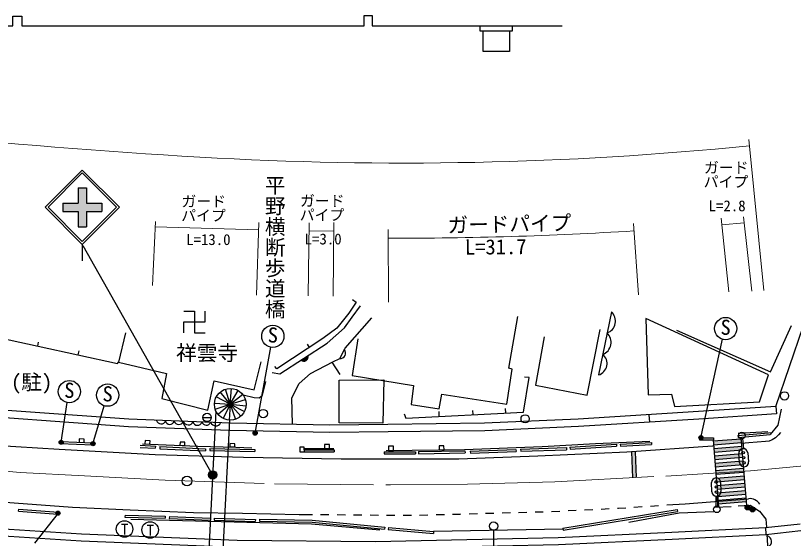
# Model space of a CAD drawing. Units: millimetres at full size, sheet at 1:1000; details may follow other scales. Extents: x 40000 to 680000, y 20000 to 380000.
# Drawn here: x 247625 to 341926, y 253676 to 317028 of the extents above; entities that cross this region are included whole.
import ezdxf
from ezdxf.enums import TextEntityAlignment as Align

# ---------------------------------------------------------------- set-up
doc = ezdxf.new("R2010")
doc.units = ezdxf.units.MM
doc.header["$LTSCALE"] = 1000
doc.linetypes.add('CHAIN', pattern=[18.5, 12, -1.5, 3.5, -1.5])
for name, color, linetype, lineweight in [('M-BGD', 7, 'Continuous', 25), ('M-BGD-EXST', 7, 'Continuous', 25), ('M-BMK', 2, 'CHAIN', 13), ('M-BMK-SRVR', 3, 'Continuous', 25), ('M-STR-HTXT', 7, 'Continuous', 13), ('M-STR-STR3', 7, 'Continuous', 25), ('M-STR-STRC', 7, 'Continuous', 25)]:
    doc.layers.add(name, color=color, linetype=linetype, lineweight=lineweight)
doc.layers.add('M-BMK-HTXT', color=7, linetype='Continuous')
doc.styles.add('@ＭＳ ゴシック', font='')
doc.styles.add('ＭＳ ゴシック', font='')
doc.styles.get('@ＭＳ ゴシック').set_extended_font_data('@MS Gothic')
doc.styles.get('ＭＳ ゴシック').set_extended_font_data('MS Gothic')

msp = doc.modelspace()

# ---------------------------------------------------------------- hatches: boundary and pattern name
at = {"layer": 'M-BGD'}
for points in [[(282225, 275294, 0.82183), (283055, 275834)], [(336665, 257427, 0.41421), (336365, 257727, 0.41421), (336065, 257427, 1)], [(337276, 257196, 0.41421), (336976, 257496, 0.41421), (336676, 257196, 1)]]:
    msp.add_hatch(color=256, dxfattribs=at).paths.add_polyline_path(points)
at = {"layer": 'M-BGD-EXST'}
for points in [[(276916, 266437, 0.41421), (276666, 266687, 0.41421), (276416, 266437, 1)], [(330961, 265882, 0.41421), (330711, 266132, 0.41421), (330461, 265882, 1)], [(253403, 265331, 0.41421), (253153, 265581, 0.41421), (252903, 265331, 1)], [(257262, 265150, 0.41421), (257012, 265400, 0.41421), (256762, 265150, 1)], [(253021, 256741, 0.41421), (252771, 256991, 0.41421), (252521, 256741, 1)]]:
    msp.add_hatch(color=256, dxfattribs=at).paths.add_polyline_path(points)
at = {"layer": 'M-STR-STRC'}
for points in [[(253347, 294308), (255207, 294308), (255208, 296168), (256208, 296168), (256207, 294308), (258067, 294308), (258067, 293308), (256207, 293308), (256206, 291448), (255206, 291448), (255207, 293308), (253347, 293308)], [(335618, 265313), (335581, 265761), (332192, 265482), (332229, 265034)], [(322415, 261030), (322865, 261053), (322749, 264210), (322300, 264178)], [(332266, 264585), (332303, 264137), (335692, 264416), (335655, 264864)], [(335729, 263967), (332340, 263688), (332377, 263240), (335766, 263519)], [(335803, 263071), (332414, 262792), (332451, 262343), (335839, 262622)], [(335876, 262174), (332488, 261895), (332525, 261446), (335913, 261725)], [(272011, 261373, 0.41421), (271511, 261873, 0.41421), (271011, 261373, 1)], [(335950, 261277), (332562, 260998), (332599, 260549), (335987, 260828)], [(336024, 260380), (332636, 260101), (332673, 259652), (336061, 259931)], [(336098, 259483), (332709, 259204), (332746, 258755), (336135, 259034)], [(336172, 258586), (332783, 258307), (332820, 257858), (336209, 258137)]]:
    msp.add_hatch(color=256, dxfattribs=at).paths.add_polyline_path(points)

# ---------------------------------------------------------------- linework, layer by layer
at = {"layer": 'M-BGD'}
for p, q in [((303899, 315790), (303899, 315180)), ((303899, 315180), (307870, 315180)), ((304309, 312668), (304309, 315180)), ((307502, 315180), (307502, 312668)), ((307870, 315180), (307870, 315790)), ((307502, 312668), (304309, 312668)), ((319857, 281135), (318301, 273491)), ((339810, 269662), (343097, 279362)), ((250375, 277440), (250274, 276974)), ((255288, 276408), (255180, 275908)), ((282973, 277219), (283235, 276821)), ((285962, 275026), (286928, 273549)), ((298921, 269067), (298952, 268467)), ((303021, 269164), (303046, 268675)), ((306992, 269408), (307019, 268876)), ((339810, 269662), (339870, 268764)), ((270348, 268339), (271348, 268339)), ((324405, 268669), (324460, 267771)), ((335190, 266139), (339337, 266526)), ((335190, 266139), (335213, 265890)), ((335213, 265890), (339118, 266255)), ((335222, 266431), (338816, 266648)), ((253055, 265415), (253046, 265165)), ((253046, 265165), (257007, 265025)), ((253055, 265415), (257016, 265275)), ((257016, 265275), (257007, 265025)), ((314830, 264741), (320470, 265091)), ((320470, 265091), (320485, 264841)), ((320932, 265102), (324702, 265292)), ((320932, 265102), (320945, 264852)), ((320945, 264852), (324715, 265042)), ((324702, 265292), (324715, 265042)), ((330542, 265882), (332230, 265882)), ((330542, 265882), (330542, 265632)), ((330542, 265632), (332230, 265632)), ((332230, 265882), (332230, 265632)), ((262730, 264707), (264568, 264595)), ((262745, 264957), (264583, 264845)), ((264583, 264845), (264568, 264595)), ((265121, 264800), (265109, 264550)), ((265109, 264550), (270635, 264292)), ((265121, 264800), (270646, 264542)), ((270646, 264542), (270635, 264292)), ((271176, 264565), (271171, 264315)), ((271171, 264315), (276640, 264203)), ((271176, 264565), (276645, 264453)), ((276645, 264453), (276640, 264203)), ((282619, 264563), (286200, 264563)), ((282621, 264402), (286236, 264402)), ((282621, 264402), (282621, 264152)), ((282621, 264152), (286236, 264152)), ((286236, 264402), (286236, 264152)), ((292326, 264170), (296105, 264180)), ((292326, 264170), (292326, 263920)), ((296105, 264180), (296106, 263930)), ((296468, 264190), (302108, 264280)), ((296468, 264190), (296472, 263940)), ((302108, 264280), (302112, 264030)), ((302752, 264260), (308292, 264470)), ((302752, 264260), (302761, 264011)), ((302761, 264011), (308301, 264220)), ((308292, 264470), (308301, 264220)), ((308855, 264511), (314405, 264681)), ((308855, 264511), (308863, 264261)), ((308863, 264261), (314413, 264431)), ((314405, 264681), (314413, 264431)), ((314830, 264741), (314845, 264492)), ((314845, 264492), (320485, 264841)), ((292326, 263920), (296106, 263930)), ((296472, 263940), (302112, 264030)), ((332391, 257447), (334371, 257560)), ((247986, 256980), (248005, 257229)), ((247986, 256980), (252762, 256616)), ((248005, 257229), (252781, 256866)), ((252762, 256616), (252781, 256866)), ((313972, 254917), (327815, 257201)), ((314013, 254671), (327855, 256954)), ((327815, 257201), (327855, 256954)), ((260897, 256496), (260890, 256246)), ((260890, 256246), (265768, 256116)), ((260897, 256496), (265774, 256366)), ((265774, 256366), (265768, 256116)), ((266272, 256336), (266262, 256086)), ((266262, 256086), (271226, 255896)), ((266272, 256336), (271239, 256146)), ((271695, 256143), (271687, 255893)), ((271687, 255893), (276690, 255732)), ((271695, 256143), (276698, 255982)), ((276698, 255982), (276690, 255732)), ((277216, 256026), (277211, 255776)), ((292387, 255041), (292363, 254792)), ((292832, 254997), (292810, 254748)), ((292810, 254748), (298289, 254268)), ((292832, 254997), (298311, 254517)), ((313992, 254794), (298311, 254517)), ((305575, 254669), (305575, 252495)), ((313972, 254917), (314013, 254671)), ((338527, 255008), (342744, 255447)), ((338527, 255008), (338570, 254159)), ((338570, 254159), (342827, 254651)), ((298311, 254517), (298289, 254268))]:
    msp.add_line(p, q, dxfattribs=at)
for points in [[(235178, 315790), (247314, 315790), (247314, 316974), (248370, 316974), (248370, 315790), (289870, 315790), (289870, 317028), (290837, 317028), (290837, 315790), (313891, 315790)], [(339810, 269662), (330418, 269038), (315830, 268142), (304469, 267624), (292772, 267475), (285728, 267420), (273635, 267638), (261372, 268108), (238048, 269773), (226438, 270765), (215023, 272134), (200367, 274218), (189507, 276026), (176863, 278419), (160170, 281921), (135195, 287838), (119142, 291761), (108043, 294477), (95043, 297611), (93433, 297340), (87074, 298852), (73399, 302291)], [(339870, 268764), (330476, 268140), (315878, 267244), (304496, 266724), (292781, 266575), (285723, 266520), (273610, 266738), (261323, 267209), (237978, 268875), (226346, 269870), (214906, 271242), (200230, 273329), (189350, 275139), (176686, 277537), (159974, 281043), (134984, 286963), (118928, 290887), (107831, 293603), (95011, 296693), (93402, 296422), (86860, 297978), (73182, 301417)], [(70099, 288992), (86757, 284922), (102954, 281025), (117586, 277356), (142682, 271426), (159292, 267356), (173163, 264447), (187572, 261879), (207007, 258733), (223721, 256639), (246864, 254804), (255619, 254215), (274497, 253481), (291255, 253293), (313415, 253808), (327168, 254433), (338527, 255008)], [(69895, 288167), (86557, 284096), (102751, 280200), (117385, 276531), (142483, 270600), (159104, 266527), (173001, 263613), (187430, 261041), (206886, 257891), (223635, 255794), (246802, 253956), (255574, 253366), (274476, 252631), (291260, 252443), (313444, 252959), (327209, 253584), (338570, 254159)], [(288470, 282613), (288935, 282284), (288027, 280979), (286562, 279164), (284892, 277911), (279305, 274235), (279044, 274518)], [(268014, 278602), (268014, 279902), (270614, 279902), (270614, 281202)], [(268014, 281202), (269314, 281202), (269314, 278602), (270614, 278602)], [(278726, 273767), (279668, 273631), (285392, 277354), (287516, 279184), (288425, 280477), (289435, 281861)], [(281192, 267502), (281130, 270731), (282026, 272433), (283364, 273673), (286076, 275085), (286922, 275478), (287578, 276715), (290808, 280396)], [(289101, 277872), (288421, 273409), (295877, 272206), (295575, 269900), (298998, 269378), (299288, 271161), (307168, 269964), (307831, 274171), (307426, 274302), (308500, 280548)], [(327760, 278924), (339137, 273860), (341687, 279486)], [(260940, 278571), (260094, 275052), (265939, 273642), (265358, 270631), (270938, 269204), (271702, 272789), (276541, 271694), (277388, 275063)], [(311698, 278085), (310644, 272238), (316939, 271046), (318482, 278996)], [(228774, 270716), (234553, 270450), (235371, 277959), (244527, 277388), (245520, 278007), (259984, 274864), (260094, 275052)], [(275227, 271057), (276533, 270750), (277170, 270692), (277574, 271051), (277962, 272685)], [(294744, 268771), (294939, 268263), (309186, 268986), (309889, 273164), (309303, 273203)], [(340440, 269322), (340031, 267387), (339118, 266255)], [(262998, 265140), (269719, 264874), (274337, 264753), (276258, 264657)], [(292544, 264340), (302056, 264437), (311472, 264827), (317912, 265160), (324520, 265471)], [(282621, 264402), (282619, 264563), (282617, 264748), (282089, 264751), (282078, 264166), (282621, 264152)], [(335227, 257639), (336674, 257691), (337811, 256972), (338567, 255995), (338668, 255022)], [(321955, 255642), (328081, 256797), (332288, 256929)], [(291774, 254692), (283517, 255425), (261591, 255979)], [(277211, 255776), (283578, 255656), (292363, 254792)], [(277216, 256026), (283593, 255906), (292387, 255041)], [(296223, 240046), (311031, 243079), (339296, 244653), (338741, 254178)]]:
    msp.add_lwpolyline(points, dxfattribs=at)
for points in [[(324019, 280311), (324323, 271064), (327154, 271149), (327521, 269679), (337797, 270208), (338898, 273509)], [(286842, 267692), (286875, 272846), (292262, 272911), (292163, 267657)], [(255340, 265335), (255940, 265313), (255954, 265713), (255354, 265734)], [(263314, 265128), (263913, 265104), (263929, 265503), (263330, 265527)], [(267547, 264960), (268147, 264936), (268163, 265336), (267563, 265360)], [(273601, 264772), (274201, 264756), (274211, 265156), (273612, 265172)], [(285093, 264563), (285693, 264563), (285693, 265063), (285093, 265063)], [(292830, 264343), (293430, 264349), (293425, 264849), (292825, 264842)], [(298969, 264405), (299569, 264411), (299563, 264911), (298963, 264905)]]:
    msp.add_lwpolyline(points, close=True, dxfattribs=at)
for centre, radius in [((340843, 270944), 500), ((270848, 268339), 500), ((277648, 268804), 500), ((309399, 268169), 500), ((336365, 257427), 300), ((336976, 257196), 300), ((305575, 255169), 500)]:
    msp.add_circle(centre, radius, dxfattribs=at)
for centre, radius, start, end in [((318847, 280008), 1513, 288.84599, 48.1391), ((318250, 277442), 1570, 290.7382, 46.24689), ((286981, 276138), 663, 264.84463, 39.23246), ((282587, 275646), 505, 224.21819, 21.87639), ((317902, 274865), 1431, 286.18665, 50.79844), ((265264, 268098), 551, 192.43421, 343.17522), ((266315, 268021), 530, 188.91368, 346.69575), ((267415, 268100), 618, 198.9934, 336.61603), ((268575, 268068), 630, 199.79483, 335.8146), ((269675, 267918), 535, 191.62353, 343.9859), ((270754, 268019), 618, 203.76718, 331.84225), ((271902, 267960), 647, 201.09429, 334.51514), ((338566, 253312), 713, 291.69228, 74.97889)]:
    msp.add_arc(centre, radius, start, end, dxfattribs=at)
at = {"layer": 'M-BGD-EXST'}
for p, q in [((330711, 265882), (333307, 277813)), ((276666, 266437), (278591, 276836)), ((253153, 265331), (253900, 270141)), ((257012, 265150), (258378, 269752)), ((252771, 256741), (249921, 253116))]:
    msp.add_line(p, q, dxfattribs=at)
for centre, radius in [((333705, 279103), 1350), ((278813, 278167), 1350), ((254146, 271468), 1350), ((258788, 271038), 1350), ((276666, 266437), 250), ((330711, 265882), 250), ((253153, 265331), 250), ((257012, 265150), 250), ((252771, 256741), 250), ((260835, 254815), 1000), ((263938, 254705), 1000)]:
    msp.add_circle(centre, radius, dxfattribs=at)
at = {"layer": 'M-BMK'}
msp.add_lwpolyline([(71681, 295368), (85658, 292155), (103789, 287932), (128067, 282275), (150572, 276927), (170602, 272542), (183789, 269928), (195353, 267922), (202611, 266732), (209959, 265666), (218188, 264597), (224667, 263847), (237792, 262541), (248182, 261673), (255978, 261256), (265756, 260723), (279003, 260307), (293073, 260170), (302425, 260249), (313013, 260545), (326456, 261238), (336716, 261870), (350030, 263114)], dxfattribs=at)
at = {"layer": 'M-BMK-SRVR'}
msp.add_circle((268413, 260640), 600, dxfattribs=at)
at = {"layer": 'M-STR-HTXT'}
for p, q in [((338356, 283732), (336525, 302026)), ((333166, 292474), (334088, 283567)), ((336885, 283646), (335853, 292646)), ((264610, 292078), (264225, 284331)), ((264578, 291432), (277084, 291048)), ((276841, 283152), (277112, 291974)), ((283222, 291928), (283116, 283070)), ((286115, 283035), (286210, 291939)), ((322522, 291839), (323157, 283211)), ((335939, 291903), (333247, 291684)), ((286199, 290904), (283210, 290940)), ((292810, 291089), (292822, 282288))]:
    msp.add_line(p, q, dxfattribs=at)
for centre, radius, start, end in [((317130, 1104021), 805527, 261.62942, 266.64402), ((294631, 720328), 421174, 266.64402, 275.71933), ((293826, 755843), 465792, 269.87528, 273.54025)]:
    msp.add_arc(centre, radius, start, end, dxfattribs=at)
at = {"layer": 'M-STR-STR3'}
for p, q in [((273661, 269930), (273058, 271763)), ((273661, 269930), (273809, 271854)), ((273661, 269930), (274597, 271617)), ((273661, 269930), (271955, 270831)), ((273661, 269930), (272443, 271427)), ((273661, 269930), (275167, 271136)), ((271736, 270053), (273661, 269930)), ((272787, 268210), (273662, 269931)), ((273661, 269930), (273531, 268005)), ((273661, 269930), (275500, 270515)), ((273661, 269930), (274280, 268103)), ((273661, 269930), (274938, 268484)), ((273661, 269930), (275385, 269064)), ((273661, 269930), (275583, 269761)), ((271912, 269116), (270825, 248169)), ((273557, 268004), (272523, 248081))]:
    msp.add_line(p, q, dxfattribs=at)
msp.add_lwpolyline([(271826, 269336), (273661, 269930), (272190, 268683)], dxfattribs=at)
msp.add_circle((273661, 269930), 1929, dxfattribs=at)
at = {"layer": 'M-STR-STRC'}
for p, q in [((251206, 293809), (255706, 298309)), ((260207, 293808), (255706, 298309)), ((251560, 293809), (255706, 297955)), ((259853, 293808), (255706, 297955)), ((255208, 296168), (255207, 294308)), ((255208, 296168), (256208, 296168)), ((256208, 296168), (256207, 294308)), ((253347, 294308), (253347, 293308)), ((253347, 294308), (255207, 294308)), ((256207, 294308), (258067, 294308)), ((258067, 294308), (258067, 293308)), ((251206, 293809), (255706, 289308)), ((251560, 293809), (255706, 289661)), ((253347, 293308), (255207, 293308)), ((255207, 293308), (255206, 291448)), ((255706, 289661), (259853, 293808)), ((255707, 289308), (260207, 293808)), ((256207, 293308), (256206, 291448)), ((256207, 293308), (258067, 293308)), ((255206, 291448), (256206, 291448)), ((255707, 289308), (255707, 287308)), ((271511, 261373), (255840, 289136)), ((332180, 265632), (332852, 257474)), ((332192, 265482), (335581, 265761)), ((332229, 265034), (335618, 265313)), ((335568, 265924), (336247, 257676)), ((335701, 264544), (335602, 265753)), ((335901, 264561), (335801, 265769)), ((322300, 264178), (322415, 261030)), ((322749, 264210), (322865, 261053)), ((332266, 264585), (335655, 264864)), ((332303, 264137), (335692, 264416)), ((336394, 264050), (336484, 262953)), ((332340, 263688), (335729, 263967)), ((332377, 263240), (335766, 263519)), ((335388, 262863), (335298, 263959)), ((332414, 262792), (335803, 263071)), ((332451, 262343), (335839, 262622)), ((332488, 261895), (335876, 262174)), ((332525, 261446), (335913, 261725)), ((332562, 260998), (335950, 261277)), ((332033, 259339), (332002, 260439)), ((332599, 260549), (335987, 260828)), ((332636, 260101), (336024, 260380)), ((333102, 260469), (333132, 259370)), ((332673, 259652), (336061, 259931)), ((332709, 259204), (336098, 259483)), ((332498, 258802), (332531, 257590)), ((332698, 258807), (332731, 257595)), ((332746, 258755), (336135, 259034)), ((332783, 258307), (336172, 258586)), ((322590, 257470), (323588, 257537)), ((324585, 257603), (325583, 257670)), ((332820, 257858), (336209, 258137)), ((284611, 256574), (285611, 256566)), ((286611, 256558), (287611, 256549)), ((288611, 256541), (289611, 256532)), ((290611, 256524), (291611, 256515)), ((292611, 256507), (293611, 256498)), ((296611, 256504), (297610, 256531)), ((298610, 256557), (299610, 256584)), ((302608, 256665), (303608, 256692)), ((304608, 256720), (305607, 256747)), ((306607, 256774), (307607, 256801)), ((308606, 256828), (309606, 256855)), ((310605, 256882), (311604, 256909)), ((312604, 256950), (313602, 256998)), ((314601, 257047), (315600, 257095)), ((316599, 257144), (317598, 257193)), ((318597, 257241), (319595, 257290)), ((294611, 256490), (295611, 256482))]:
    msp.add_line(p, q, dxfattribs=at)
for points in [[(332242, 264885), (332107, 264873), (321715, 264136), (310952, 263639), (301371, 263298), (287079, 263298), (275269, 263472), (264537, 263821), (252926, 264436), (242357, 265117), (231853, 266067), (222330, 267080), (209469, 268669), (200828, 269981), (191220, 271677), (182560, 273267)], [(181974, 266470), (192199, 264647), (197299, 263786), (202566, 262870), (208894, 261926), (215316, 261119), (220991, 260406), (227151, 259736), (233269, 259141), (239817, 258592), (247457, 257997), (254542, 257460), (261530, 257151), (269183, 256829), (275118, 256725), (281996, 256596), (283611, 256583)], [(340342, 266506), (340100, 266213), (339758, 265853), (339328, 265621), (338967, 265471), (338529, 265438), (336536, 265276), (335628, 265193)], [(326581, 257737), (328789, 257885), (336479, 258492)], [(300609, 256611), (301490, 256635), (301609, 256638)], [(320594, 257338), (320718, 257344), (321592, 257403)]]:
    msp.add_lwpolyline(points, dxfattribs=at)
for centre, radius in [((335670, 266147), 400), ((335835, 264069), 150), ((335886, 263452), 150), ((335936, 262834), 150), ((271511, 261373), 500), ((332556, 260528), 150), ((332573, 259909), 150), ((332590, 259289), 150), ((332642, 257205), 400)]:
    msp.add_circle(centre, radius, dxfattribs=at)
for centre, radius, start, end in [((335846, 264004), 550, 94.7068, 184.7068), ((335846, 264004), 550, 4.7068, 94.7068), ((335936, 262908), 550, 184.7068, 274.7068), ((335936, 262908), 550, 274.7068, 4.7068), ((332552, 260454), 550, 91.58477, 181.58477), ((332552, 260454), 550, 1.58477, 91.58477), ((332583, 259354), 550, 181.58477, 271.58477), ((332583, 259354), 550, 271.58477, 1.58477), ((336599, 256968), 1529, 34.54975, 94.50919)]:
    msp.add_arc(centre, radius, start, end, dxfattribs=at)

# ---------------------------------------------------------------- texts
at = {"layer": 'M-BGD-EXST', "style": 'ＭＳ ゴシック'}
for p in [(333050, 277811), (278157, 276875), (253491, 270176), (258132, 269746)]:
    msp.add_text('S', height=1833, rotation=358.508, dxfattribs=at).set_placement(p, align=Align.BOTTOM_LEFT)
for p in [(260846, 254787), (263949, 254677)]:
    msp.add_text('T', height=1320, dxfattribs=at).set_placement(p, align=Align.MIDDLE_CENTER)
at = {"layer": 'M-BMK-HTXT', "style": '@ＭＳ ゴシック'}
msp.add_text('平野横断歩道橋', height=1833, rotation=270, dxfattribs=at).set_placement((277604, 297727), align=Align.BOTTOM_LEFT)
at = {"layer": 'M-BMK-HTXT', "style": 'ＭＳ ゴシック'}
for s, p in [('祥雲寺', (267095, 274686)), ('(駐)', (247077, 271152))]:
    msp.add_text(s, height=1833, dxfattribs=at).set_placement(p, align=Align.BOTTOM_LEFT)
at = {"layer": 'M-STR-HTXT', "style": 'ＭＳ ゴシック'}
for s, p in [('ガード', (331077, 297553)), ('パイプ', (331046, 295830)), ('ガード', (267740, 293460)), ('ガード', (282105, 293532)), ('L=2.8', (331641, 292923)), ('パイプ', (267709, 291737)), ('パイプ', (282075, 291809)), ('L=13.0', (268304, 288830)), ('L=3.0', (282669, 288903))]:
    msp.add_text(s, height=1320, dxfattribs=at).set_placement(p, align=Align.BOTTOM_LEFT)
for s, rotation, p in [('ガードパイプ', 1.136, (300021, 290166)), ('L=31.7', 0.462, (302103, 287514))]:
    msp.add_text(s, height=1833, rotation=rotation, dxfattribs=at).set_placement(p, align=Align.BOTTOM_LEFT)

doc.saveas('drawing.dxf')
